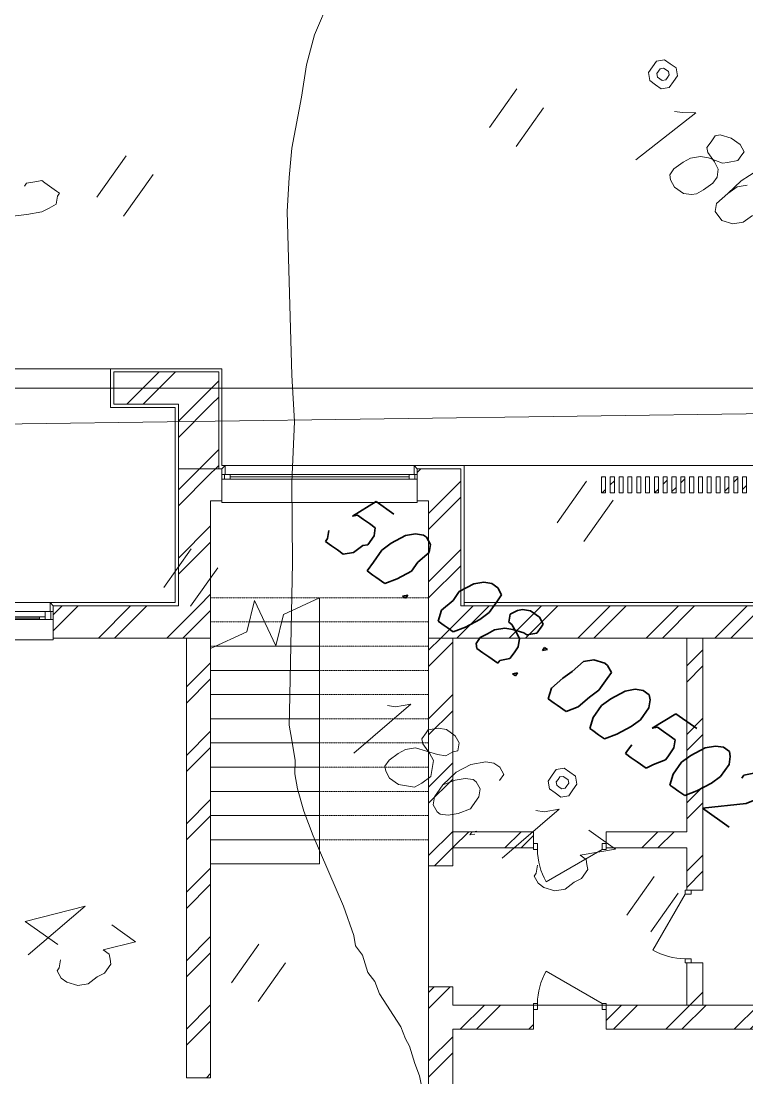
# Model space of a CAD drawing. Header units: millimetres. Extents: x -45570 to 57695, y -24100 to 57483.
# Drawn here: x 7352 to 16344, y 8148 to 21249 of the extents above; entities that cross this region are included whole.
import ezdxf

# ---------------------------------------------------------------- set-up
doc = ezdxf.new("R2010")
doc.units = ezdxf.units.MM
doc.linetypes.add('Осевая 12-2-2', pattern=[16, 12, -2, 0, -2])
doc.linetypes.add('Пунктир 2-1_5', pattern=[3.5, 2, -1.5])
for name, color, linetype, lineweight in [('A-DOOR', 8, 'Continuous', 9), ('A-FLOR', 8, 'Continuous', 9), ('A-GLAZ', 8, 'Continuous', 9), ('A-WALL', 8, 'Continuous', 18), ('A-WALL-PATT', 8, 'Continuous', 9), ('S-GRID', 8, 'Continuous', 9), ('S-STRS', 8, 'Continuous', 9), ('НВК_ГП', 8, 'Continuous', 18), ('НВК_граница', 6, 'Continuous', 35), ('НВК_топо', 9, 'Continuous', 9)]:
    doc.layers.add(name, color=color, linetype=linetype, lineweight=lineweight)
pattern_1 = [(45, (0, 0), (-424.264, 424.264), []), (45, (0, 200), (-424.264, 424.264), [])]

# ---------------------------------------------------------------- blocks, each defined once
blk = doc.blocks.new('ТОПО')
at = {"layer": 'НВК_граница'}
for p, q in [((11749, 15293), (11457, 15113)), ((11970, 15137), (11749, 15293)), ((11457, 15113), (11519, 15124)), ((11519, 15124), (11593, 15072)), ((11593, 15072), (11667, 15020)), ((11667, 15020), (11740, 14968)), ((11740, 14968), (11725, 14868)), ((11123, 14797), (11149, 14834)), ((11149, 14834), (11164, 14934)), ((11725, 14868), (11647, 14758)), ((12113, 14870), (11935, 14775)), ((12238, 14891), (12113, 14870)), ((12338, 14876), (12238, 14891)), ((12375, 14850), (12338, 14876)), ((12422, 14761), (12375, 14850)), ((11196, 14745), (11123, 14797)), ((11270, 14693), (11196, 14745)), ((11343, 14641), (11270, 14693)), ((11584, 14747), (11469, 14663)), ((11647, 14758), (11584, 14747)), ((11820, 14691), (11716, 14543)), ((11935, 14775), (11820, 14691)), ((12407, 14662), (12422, 14761)), ((11469, 14663), (11343, 14641)), ((11716, 14543), (11638, 14433)), ((12266, 14541), (12407, 14662)), ((11638, 14433), (11711, 14381)), ((12010, 14335), (12188, 14430)), ((12188, 14430), (12266, 14541)), ((11711, 14381), (11748, 14355)), ((11748, 14355), (11859, 14277)), ((11859, 14277), (12010, 14335)), ((13084, 14293), (12959, 14271)), ((13184, 14277), (13084, 14293)), ((12781, 14176), (12703, 14066)), ((12959, 14271), (12781, 14176)), ((13258, 14225), (13184, 14277)), ((13305, 14137), (13258, 14225)), ((12142, 14131), (12079, 14121)), ((12079, 14121), (12116, 14095)), ((12116, 14095), (12142, 14131)), ((12703, 14066), (12562, 13945)), ((13149, 13916), (13253, 14063)), ((13253, 14063), (13305, 14137)), ((12562, 13945), (12521, 13808)), ((13034, 13831), (13149, 13916)), ((13411, 13896), (13396, 13796)), ((13500, 13944), (13411, 13896)), ((13563, 13954), (13500, 13944)), ((13662, 13939), (13563, 13954)), ((13773, 13861), (13662, 13939)), ((12521, 13808), (12594, 13756)), ((12594, 13756), (12631, 13730)), ((12856, 13736), (13034, 13831)), ((13396, 13796), (13433, 13770)), ((13433, 13770), (13480, 13681)), ((13820, 13772), (13773, 13861)), ((13794, 13735), (13820, 13772)), ((12631, 13730), (12705, 13678)), ((12705, 13678), (12856, 13736)), ((13040, 13606), (13129, 13654)), ((13129, 13654), (13218, 13701)), ((13218, 13701), (13344, 13723)), ((13344, 13723), (13443, 13707)), ((13443, 13707), (13580, 13666)), ((13480, 13681), (13528, 13593)), ((13580, 13666), (13617, 13640)), ((13617, 13640), (13742, 13662)), ((13742, 13662), (13794, 13735)), ((12988, 13533), (13040, 13606)), ((12999, 13470), (12988, 13533)), ((13528, 13593), (13512, 13493)), ((13073, 13418), (12999, 13470)), ((13146, 13366), (13073, 13418)), ((13257, 13288), (13146, 13366)), ((13460, 13419), (13408, 13346)), ((13512, 13493), (13460, 13419)), ((13837, 13484), (13811, 13447)), ((13811, 13447), (13874, 13458)), ((13874, 13458), (13837, 13484)), ((13283, 13324), (13257, 13288)), ((13408, 13346), (13283, 13324)), ((14320, 13308), (14179, 13187)), ((14446, 13329), (14320, 13308)), ((14582, 13288), (14446, 13329)), ((14619, 13262), (14582, 13288)), ((14666, 13173), (14619, 13262)), ((13503, 13168), (13441, 13157)), ((13441, 13157), (13477, 13131)), ((13477, 13131), (13503, 13168)), ((14064, 13102), (13923, 12981)), ((14179, 13187), (14064, 13102)), ((14614, 13100), (14666, 13173)), ((13923, 12981), (13882, 12845)), ((14510, 12953), (14614, 13100)), ((13882, 12845), (13956, 12793)), ((14254, 12747), (14395, 12868)), ((14395, 12868), (14510, 12953)), ((14657, 12848), (14543, 12764)), ((14835, 12943), (14657, 12848)), ((14961, 12965), (14835, 12943)), ((15060, 12950), (14961, 12965)), ((15134, 12898), (15060, 12950)), ((15145, 12835), (15134, 12898)), ((13956, 12793), (13992, 12767)), ((13992, 12767), (14103, 12689)), ((14103, 12689), (14254, 12747)), ((14543, 12764), (14438, 12617)), ((15025, 12588), (15129, 12735)), ((15129, 12735), (15145, 12835)), ((14438, 12617), (14397, 12480)), ((14910, 12504), (15025, 12588)), ((15465, 12663), (15172, 12484)), ((15723, 12481), (15465, 12663)), ((14397, 12480), (14434, 12454)), ((14434, 12454), (14507, 12402)), ((14733, 12409), (14910, 12504)), ((15172, 12484), (15235, 12495)), ((15235, 12495), (15309, 12443)), ((14507, 12402), (14581, 12350)), ((14581, 12350), (14733, 12409)), ((15309, 12443), (15382, 12391)), ((15382, 12391), (15456, 12338)), ((15456, 12338), (15441, 12239)), ((14839, 12168), (14865, 12205)), ((14865, 12205), (14917, 12278)), ((15441, 12239), (15363, 12129)), ((15828, 12241), (15651, 12146)), ((15954, 12262), (15828, 12241)), ((16054, 12247), (15954, 12262)), ((16127, 12195), (16054, 12247)), ((16138, 12132), (16127, 12195)), ((14912, 12116), (14839, 12168)), ((14986, 12064), (14912, 12116)), ((15096, 11986), (14986, 12064)), ((15337, 12092), (15185, 12033)), ((15363, 12129), (15337, 12092)), ((15536, 12061), (15432, 11914)), ((15651, 12146), (15536, 12061)), ((16123, 12032), (16138, 12132)), ((15185, 12033), (15096, 11986)), ((16019, 11885), (16123, 12032)), ((16307, 11902), (16432, 11924)), ((15432, 11914), (15390, 11778)), ((15726, 11706), (15904, 11801)), ((15904, 11801), (16019, 11885)), ((16281, 11865), (16307, 11902)), ((15390, 11778), (15427, 11752)), ((15427, 11752), (15501, 11699)), ((15501, 11699), (15574, 11647)), ((15574, 11647), (15726, 11706)), ((16335, 11551), (15795, 11491)), ((16486, 11610), (16335, 11551)), ((15795, 11491), (16126, 11257))]:
    blk.add_line(p, q, dxfattribs=at)
at = {"layer": 'НВК_топо'}
for p, q in [((10985, 21079), (11239, 21672)), ((10887, 20706), (10985, 21079)), ((10826, 20308), (10887, 20706)), ((10708, 19673), (10826, 20308)), ((13154, 19931), (13492, 20409)), ((13485, 19696), (13823, 20174)), ((15710, 20110), (14968, 19530)), ((15448, 20129), (15547, 20114)), ((15547, 20114), (15710, 20110)), ((15952, 19828), (15900, 19754)), ((16015, 19838), (15952, 19828)), ((16151, 19797), (16015, 19838)), ((16262, 19719), (16151, 19797)), ((10673, 19312), (10708, 19673)), ((15900, 19754), (15848, 19681)), ((15848, 19681), (15859, 19618)), ((16309, 19630), (16262, 19719)), ((8290, 19065), (8655, 19580)), ((15555, 19501), (15644, 19549)), ((15644, 19549), (15770, 19570)), ((15770, 19570), (15869, 19555)), ((15859, 19618), (15943, 19503)), ((15869, 19555), (16043, 19488)), ((16231, 19520), (16283, 19593)), ((16283, 19593), (16309, 19630)), ((15388, 19343), (15440, 19417)), ((15440, 19417), (15555, 19501)), ((15943, 19503), (15990, 19414)), ((15990, 19414), (15975, 19314)), ((16043, 19488), (16105, 19498)), ((16105, 19498), (16231, 19520)), ((16478, 19400), (16274, 19269)), ((7420, 19240), (7545, 19261)), ((7545, 19261), (7608, 19272)), ((7608, 19272), (7645, 19246)), ((8621, 18831), (8986, 19346)), ((10649, 18887), (10673, 19312)), ((15399, 19280), (15388, 19343)), ((15447, 19191), (15399, 19280)), ((15975, 19314), (15923, 19241)), ((16274, 19269), (16107, 19111)), ((7394, 19203), (7420, 19240)), ((7645, 19246), (7792, 19142)), ((7792, 19142), (7829, 19116)), ((15557, 19113), (15447, 19191)), ((15808, 19156), (15719, 19109)), ((15923, 19241), (15808, 19156)), ((16222, 19195), (16107, 19111)), ((16348, 19216), (16222, 19195)), ((7803, 19079), (7788, 18979)), ((7829, 19116), (7803, 19079)), ((15657, 19098), (15557, 19113)), ((15719, 19109), (15657, 19098)), ((16107, 19111), (15966, 18989)), ((7610, 18884), (7421, 18852)), ((7699, 18932), (7610, 18884)), ((7788, 18979), (7699, 18932)), ((10705, 16860), (10649, 18887)), ((15966, 18989), (15951, 18890)), ((15951, 18890), (16035, 18775)), ((7421, 18852), (6819, 18781)), ((16035, 18775), (16172, 18734)), ((16172, 18734), (16297, 18755)), ((16297, 18755), (16412, 18839)), ((10722, 16572), (10705, 16860)), ((10739, 16284), (10722, 16572)), ((-2296, 16121), (24638, 16497)), ((10706, 15534), (10739, 16284)), ((10715, 14534), (10706, 15534)), ((13993, 15030), (14357, 15545)), ((14324, 14796), (14688, 15311)), ((9119, 14228), (9457, 14706)), ((9450, 13994), (9788, 14472)), ((10676, 12684), (10715, 14534)), ((12180, 12780), (11475, 12174)), ((11891, 12763), (11991, 12747)), ((11991, 12747), (12180, 12780)), ((10672, 12522), (10676, 12684)), ((10704, 12333), (10672, 12522)), ((12396, 12461), (12370, 12424)), ((12521, 12483), (12396, 12461)), ((12621, 12467), (12521, 12483)), ((12731, 12389), (12621, 12467)), ((10747, 12082), (10704, 12333)), ((12370, 12424), (12318, 12351)), ((12318, 12351), (12328, 12288)), ((12779, 12300), (12731, 12389)), ((12025, 12171), (12114, 12219)), ((12114, 12219), (12240, 12240)), ((12240, 12240), (12376, 12199)), ((12328, 12288), (12413, 12173)), ((12376, 12199), (12512, 12158)), ((12612, 12142), (12701, 12190)), ((12701, 12190), (12764, 12201)), ((12764, 12201), (12779, 12300)), ((10743, 11919), (10747, 12082)), ((11858, 12013), (11910, 12087)), ((11910, 12087), (12025, 12171)), ((12413, 12173), (12460, 12084)), ((12460, 12084), (12445, 11985)), ((12512, 12158), (12612, 12142)), ((13110, 12066), (12922, 12034)), ((13210, 12051), (13110, 12066)), ((11869, 11951), (11858, 12013)), ((11916, 11862), (11869, 11951)), ((12445, 11985), (12430, 11885)), ((12744, 11939), (12577, 11781)), ((12922, 12034), (12744, 11939)), ((13283, 11999), (13210, 12051)), ((13331, 11910), (13283, 11999)), ((10775, 11731), (10743, 11919)), ((12027, 11784), (11916, 11862)), ((12315, 11801), (12226, 11753)), ((12430, 11885), (12315, 11801)), ((12729, 11839), (12577, 11781)), ((12854, 11861), (12729, 11839)), ((12954, 11845), (12854, 11861)), ((12991, 11819), (12954, 11845)), ((13038, 11730), (12991, 11819)), ((13279, 11836), (13331, 11910)), ((10855, 11454), (10775, 11731)), ((12126, 11768), (12027, 11784)), ((12226, 11753), (12126, 11768)), ((12577, 11781), (12473, 11634)), ((13023, 11631), (13038, 11730)), ((12473, 11634), (12458, 11534)), ((12458, 11534), (12505, 11445)), ((12945, 11520), (13023, 11631)), ((10913, 11302), (10855, 11454)), ((12505, 11445), (12542, 11419)), ((12542, 11419), (12641, 11404)), ((12641, 11404), (12767, 11425)), ((12767, 11425), (12919, 11484)), ((12919, 11484), (12945, 11520)), ((14019, 11478), (13314, 10872)), ((13731, 11461), (13831, 11446)), ((13831, 11446), (14019, 11478)), ((10971, 11150), (10913, 11302)), ((11347, 10277), (10971, 11150)), ((12936, 11196), (12910, 11159)), ((12910, 11159), (12973, 11170)), ((12999, 11206), (12936, 11196)), ((14387, 11218), (14718, 10983)), ((14718, 10983), (14278, 10908)), ((14278, 10908), (14352, 10856)), ((13734, 10686), (13750, 10785)), ((14352, 10856), (14363, 10793)), ((14363, 10793), (14373, 10730)), ((13708, 10649), (13734, 10686)), ((13756, 10560), (13708, 10649)), ((14295, 10620), (14206, 10573)), ((14373, 10730), (14295, 10620)), ((14858, 10167), (15196, 10645)), ((13830, 10508), (13756, 10560)), ((13966, 10467), (13830, 10508)), ((14092, 10488), (13966, 10467)), ((14206, 10573), (14092, 10488)), ((15152, 9958), (15491, 10437)), ((8146, 10278), (7403, 10086)), ((7441, 9673), (8146, 10278)), ((11474, 9911), (11347, 10277)), ((7403, 10086), (7807, 9800)), ((8477, 10044), (8771, 9836)), ((8771, 9836), (8368, 9735)), ((11496, 9785), (11474, 9911)), ((8368, 9735), (8442, 9682)), ((9958, 9328), (10296, 9806)), ((11580, 9670), (11496, 9785)), ((7824, 9512), (7840, 9612)), ((8442, 9682), (8453, 9620)), ((8453, 9620), (8463, 9557)), ((10289, 9093), (10627, 9572)), ((11649, 9456), (11580, 9670)), ((7798, 9475), (7824, 9512)), ((7846, 9386), (7798, 9475)), ((8385, 9446), (8296, 9399)), ((8463, 9557), (8385, 9446)), ((11734, 9341), (11649, 9456)), ((7920, 9334), (7846, 9386)), ((8056, 9293), (7920, 9334)), ((8182, 9315), (8056, 9293)), ((8296, 9399), (8182, 9315)), ((11792, 9189), (11734, 9341)), ((12056, 8782), (11792, 9189)), ((12114, 8630), (12056, 8782)), ((12162, 8541), (12114, 8630)), ((12231, 8327), (12162, 8541)), ((12289, 8175), (12231, 8327)), ((12311, 8049), (12289, 8175))]:
    blk.add_line(p, q, dxfattribs=at)
for points in [[(15395, 20718), (15324, 20769), (15226, 20752), (15175, 20681)], [(15433, 20499), (15483, 20570), (15466, 20668), (15395, 20718)], [(15175, 20681), (15125, 20610), (15142, 20511), (15213, 20461)], [(15249, 20629), (15227, 20598), (15235, 20556), (15265, 20535)], [(15343, 20645), (15313, 20666), (15271, 20659), (15249, 20629)], [(15359, 20551), (15381, 20581), (15374, 20623), (15343, 20645)], [(15213, 20461), (15284, 20411), (15383, 20427), (15433, 20499)], [(15265, 20535), (15296, 20513), (15338, 20520), (15359, 20551)], [(14151, 11937), (14080, 11987), (13981, 11971), (13931, 11899)], [(14188, 11717), (14239, 11788), (14222, 11887), (14151, 11937)], [(13931, 11899), (13880, 11828), (13897, 11730), (13968, 11680)], [(14004, 11847), (13983, 11817), (13990, 11775), (14020, 11753)], [(14099, 11864), (14068, 11885), (14026, 11878), (14004, 11847)], [(14115, 11769), (14136, 11800), (14129, 11842), (14099, 11864)], [(13968, 11680), (14040, 11629), (14138, 11646), (14188, 11717)], [(14020, 11753), (14051, 11732), (14093, 11739), (14115, 11769)]]:
    blk.add_lwpolyline(points, dxfattribs=at)
blk = doc.blocks.new('INT 19 Дверь межкомнатная одностворчатая - 900 х 2370 _800_ Глухое Л-НАР-1569038-ГП')
at = {"layer": 'A-DOOR', "lineweight": 18}
blk.add_line((400, 170), (-293, 570), dxfattribs=at)
at = {"layer": 'A-DOOR'}
for p, q in [((-400, 170), (-450, 170)), ((-450, 170), (-450, 95)), ((-400, 95), (-400, 170)), ((400, 95), (400, 170)), ((400, 170), (450, 170)), ((450, 170), (450, 95)), ((-450, 95), (-400, 95)), ((450, 95), (400, 95))]:
    blk.add_line(p, q, dxfattribs=at)
blk.add_arc((400, 170), 800, 150, 180, dxfattribs=at)
blk = doc.blocks.new('INT 19 Дверь межкомнатная одностворчатая - 900 х 2370 _800_ Глухое Л-НАР-1569067-ГП')
at = {"layer": 'A-DOOR', "lineweight": 18}
blk.add_line((400, 120), (-293, 520), dxfattribs=at)
at = {"layer": 'A-DOOR'}
for p, q in [((-400, 120), (-450, 120)), ((-450, 120), (-450, 45)), ((-450, 45), (-400, 45)), ((-400, 45), (-400, 120)), ((400, 45), (400, 120)), ((400, 120), (450, 120)), ((450, 45), (400, 45)), ((450, 120), (450, 45))]:
    blk.add_line(p, q, dxfattribs=at)
blk.add_arc((400, 120), 800, 150, 180, dxfattribs=at)
blk = doc.blocks.new('INT 20 Окно Прямоугольник 1ст - Ок-лестница 2420мм-1568873-ГП')
at = {"layer": 'A-GLAZ'}
for p, q in [((-1170, 240), (-1210, 200)), ((-1210, 200), (-1210, 130)), ((1170, 240), (-1170, 240)), ((1210, 200), (1170, 240)), ((1210, 130), (1210, 200)), ((-1210, 130), (-1110, 130)), ((-1180, 130), (-1210, 130)), ((-1210, 130), (-1210, 70)), ((-1210, 70), (-1180, 70)), ((-1110, 70), (-1210, 70)), ((-1210, 70), (-1210, -200)), ((-1180, 70), (-1180, 130)), ((-1110, 130), (-1180, 130)), ((-1180, 130), (-1180, 70)), ((-1180, 70), (-1110, 70)), ((1110, 130), (1210, 130)), ((1180, 130), (1110, 130)), ((1210, 70), (1110, 70)), ((1110, 70), (1180, 70)), ((1210, 130), (1180, 130)), ((1180, 130), (1180, 70)), ((1180, 70), (1180, 130)), ((1180, 70), (1210, 70)), ((1210, 70), (1210, 130)), ((1210, -200), (1210, 70)), ((-1210, -200), (-1210, -220)), ((-1210, -220), (1210, -220)), ((1210, -220), (1210, -200))]:
    blk.add_line(p, q, dxfattribs=at)
blk = doc.blocks.new('INT 20 Откосы окон снаружи Прямоугольник - INT 20 Откосы окон снаружи Прямоугольник-1566588-ГП')
at = {"layer": 'A-WALL', "lineweight": 18}
for p, q in [((-1187, 30), (-1187, -80)), ((1153, -80), (1153, 30))]:
    blk.add_line(p, q, dxfattribs=at)
blk = doc.blocks.new('INT 20 Окно раздвижное 3ст - INT 20 Окно раздвижное 3ст 4200-3000-1568881-ГП')
at = {"layer": 'A-GLAZ'}
for p, q in [((2960, 240), (-2960, 240)), ((-3000, 130), (-2900, 130)), ((-2970, 130), (-3000, 130)), ((-3000, 30), (-2970, 30)), ((920, 30), (-3000, 30)), ((-2970, 30), (-2970, 130)), ((-2900, 130), (-2970, 130)), ((-2970, 130), (-2970, 30)), ((-2900, 130), (-2970, 130)), ((-2970, 130), (-2970, 30)), ((-2970, 30), (920, 30)), ((-2970, 30), (-2900, 30)), ((-2830, 130), (-2900, 130)), ((-2900, 130), (-2900, 97)), ((-2900, 97), (-2830, 97)), ((-2900, 30), (-2900, 97)), ((-2830, 97), (-2830, 130)), ((-990, 130), (-2830, 130)), ((-2830, 130), (-2830, 97)), ((-2830, 113), (-990, 113)), ((-2830, 97), (-990, 97)), ((-920, 130), (-990, 130)), ((-990, 130), (-990, 97)), ((-990, 97), (-990, 130)), ((-920, 97), (-990, 97)), ((-990, 97), (-990, 63)), ((-990, 97), (-920, 97)), ((-990, 63), (-920, 63)), ((-920, 97), (-920, 130)), ((-920, 130), (3000, 130)), ((2970, 130), (-920, 130)), ((-920, 63), (-920, 97)), ((920, 97), (-920, 97)), ((-920, 97), (-920, 63)), ((-920, 80), (920, 80)), ((-920, 63), (920, 63)), ((990, 97), (920, 97)), ((920, 97), (920, 63)), ((920, 63), (920, 97)), ((920, 63), (990, 63)), ((990, 63), (920, 63)), ((920, 63), (920, 30)), ((920, 30), (990, 30)), ((990, 63), (990, 97)), ((990, 30), (990, 63)), ((2830, 63), (990, 63)), ((990, 63), (990, 30)), ((990, 47), (2830, 47)), ((990, 30), (2830, 30)), ((2900, 63), (2830, 63)), ((2830, 63), (2830, 30)), ((2830, 30), (2830, 63)), ((2830, 30), (2900, 30)), ((2900, 130), (2900, 63)), ((2970, 130), (2900, 130)), ((2900, 30), (2900, 63)), ((3000, 30), (2900, 30)), ((2900, 30), (2970, 30)), ((2900, 30), (2970, 30)), ((3000, 130), (2970, 130)), ((2970, 130), (2970, 30)), ((2970, 30), (2970, 130)), ((2970, 30), (2970, 130)), ((2970, 30), (3000, 30)), ((-3000, -200), (-3000, -220)), ((-3000, -220), (3000, -220)), ((1850, -240), (1880, -210)), ((1850, -240), (1880, -270)), ((1850, -240), (1970, -240)), ((3000, -220), (3000, -200))]:
    blk.add_line(p, q, dxfattribs=at)
blk = doc.blocks.new('INT 20 Откосы окон снаружи Прямоугольник - INT 20 Откосы окон снаружи Прямоугольник-1566591-ГП')
at = {"layer": 'A-WALL', "lineweight": 18}
for p, q in [((-2977, 30), (-2977, -80)), ((2943, -80), (2943, 30))]:
    blk.add_line(p, q, dxfattribs=at)
blk = doc.blocks.new('INT 20 Откосы окон снаружи Прямоугольник - INT 20 Откосы окон снаружи Прямоугольник-1566600-ГП')
at = {"layer": 'A-WALL', "lineweight": 18}
for p, q in [((-1187, 30), (-1187, -80)), ((1153, -80), (1153, 30))]:
    blk.add_line(p, q, dxfattribs=at)
blk = doc.blocks.new('INT 20 Стекло - Стекло-1566589-ГП')
at = {"layer": 'A-GLAZ'}
for p, q in [((1820, 30), (-400, 30)), ((-400, 30), (-400, -30)), ((-400, 0), (1820, 0)), ((1820, -30), (1820, 30)), ((-400, -30), (1820, -30))]:
    blk.add_line(p, q, dxfattribs=at)
blk = doc.blocks.new('INT 19 Дверь межкомнатная одностворчатая - 900 х 2370 _800_ Глухое П-НАР-1569071-ГП')
at = {"layer": 'A-DOOR', "lineweight": 18}
blk.add_line((-400, 120), (293, 520), dxfattribs=at)
at = {"layer": 'A-DOOR'}
for p, q in [((-400, 120), (-450, 120)), ((-450, 120), (-450, 45)), ((-450, 45), (-400, 45)), ((-400, 45), (-400, 120)), ((400, 45), (400, 120)), ((400, 120), (450, 120)), ((450, 45), (400, 45)), ((450, 120), (450, 45))]:
    blk.add_line(p, q, dxfattribs=at)
blk.add_arc((-400, 120), 800, 360, 30, dxfattribs=at)
blk = doc.blocks.new('ГП01')
at = {"layer": 'A-WALL-PATT', "lineweight": 9}
h = blk.add_hatch(dxfattribs=at)
h.set_pattern_fill('FP_2', color=256, style=0, pattern_type=2)
h.set_pattern_definition(pattern_1)
h.paths.add_polyline_path([(11468, 21173), (11968, 21173), (11968, 21573), (10668, 21573), (10668, 21173), (11074, 21173)])
h = blk.add_hatch(dxfattribs=at)
h.set_pattern_fill('FP_2', color=256, style=0, pattern_type=2)
h.set_pattern_definition(pattern_1)
h.paths.add_polyline_path([(11968, 20373), (11968, 21173), (11468, 21173), (11468, 20373), (11924, 20373)])
h = blk.add_hatch(dxfattribs=at)
h.set_pattern_fill('FP_2', color=256, style=0, pattern_type=2)
h.set_pattern_definition(pattern_1)
h.paths.add_polyline_path([(11468, 18673), (11868, 18673), (11868, 20373), (11468, 20373), (11468, 19413)])
h = blk.add_hatch(dxfattribs=at)
h.set_pattern_fill('FP_2', color=256, style=0, pattern_type=2)
h.set_pattern_definition(pattern_1)
h.paths.add_polyline_path([(14568, 19973), (14968, 19973), (14968, 20373), (14428, 20373), (14428, 19973), (14475, 19973)])
h.paths.add_polyline_path([(12008, 19973), (12008, 20373), (11868, 20373), (11868, 19973), (11924, 19973)])
h = blk.add_hatch(dxfattribs=at)
h.set_pattern_fill('FP_2', color=256, style=0, pattern_type=2)
h.set_pattern_definition(pattern_1)
h.paths.add_polyline_path([(16711, 20073), (16761, 20073), (16761, 20273), (16711, 20273)])
h = blk.add_hatch(dxfattribs=at)
h.set_pattern_fill('FP_2', color=256, style=0, pattern_type=2)
h.set_pattern_definition(pattern_1)
h.paths.add_polyline_path([(16820, 20073), (16870, 20073), (16870, 20273), (16820, 20273)])
h = blk.add_hatch(dxfattribs=at)
h.set_pattern_fill('FP_2', color=256, style=0, pattern_type=2)
h.set_pattern_definition(pattern_1)
h.paths.add_polyline_path([(17366, 20073), (17416, 20073), (17416, 20273), (17366, 20273)])
h = blk.add_hatch(dxfattribs=at)
h.set_pattern_fill('FP_2', color=256, style=0, pattern_type=2)
h.set_pattern_definition(pattern_1)
h.paths.add_polyline_path([(17475, 20073), (17525, 20073), (17525, 20273), (17475, 20273)])
h = blk.add_hatch(dxfattribs=at)
h.set_pattern_fill('FP_2', color=256, style=0, pattern_type=2)
h.set_pattern_definition(pattern_1)
h.paths.add_polyline_path([(17584, 20073), (17634, 20073), (17634, 20273), (17584, 20273)])
h = blk.add_hatch(dxfattribs=at)
h.set_pattern_fill('FP_2', color=256, style=0, pattern_type=2)
h.set_pattern_definition(pattern_1)
h.paths.add_polyline_path([(17693, 20073), (17743, 20073), (17743, 20273), (17693, 20273)])
h = blk.add_hatch(dxfattribs=at)
h.set_pattern_fill('FP_2', color=256, style=0, pattern_type=2)
h.set_pattern_definition(pattern_1)
h.paths.add_polyline_path([(18130, 20073), (18180, 20073), (18180, 20273), (18130, 20273)])
h = blk.add_hatch(dxfattribs=at)
h.set_pattern_fill('FP_2', color=256, style=0, pattern_type=2)
h.set_pattern_definition(pattern_1)
h.paths.add_polyline_path([(18239, 20073), (18289, 20073), (18289, 20273), (18239, 20273)])
h = blk.add_hatch(dxfattribs=at)
h.set_pattern_fill('FP_2', color=256, style=0, pattern_type=2)
h.set_pattern_definition(pattern_1)
h.paths.add_polyline_path([(18349, 20073), (18399, 20073), (18399, 20273), (18349, 20273)])
h = blk.add_hatch(dxfattribs=at)
h.set_pattern_fill('FP_2', color=256, style=0, pattern_type=2)
h.set_pattern_definition(pattern_1)
h.paths.add_polyline_path([(18458, 20073), (18508, 20073), (18508, 20273), (18458, 20273)])
h = blk.add_hatch(dxfattribs=at)
h.set_pattern_fill('FP_2', color=256, style=0, pattern_type=2)
h.set_pattern_definition(pattern_1)
h.paths.add_polyline_path([(14968, 18673), (14968, 19973), (14568, 19973), (14568, 18673)])
h = blk.add_hatch(dxfattribs=at)
h.set_pattern_fill('FP_2', color=256, style=0, pattern_type=2)
h.set_pattern_definition(pattern_1)
h.paths.add_polyline_path([(11568, 18273), (11868, 18273), (11868, 18673), (9918, 18673), (9918, 18273), (11074, 18273)])
h.paths.add_polyline_path([(3918, 18273), (3918, 18673), (1968, 18673), (1968, 18273), (2570, 18273)])
h = blk.add_hatch(dxfattribs=at)
h.set_pattern_fill('FP_2', color=256, style=0, pattern_type=2)
h.set_pattern_definition(pattern_1)
h.paths.add_polyline_path([(21968, 18273), (21968, 18673), (14568, 18673), (14568, 18273), (21278, 18273)])
h = blk.add_hatch(dxfattribs=at)
h.set_pattern_fill('FP_2', color=256, style=0, pattern_type=2)
h.set_pattern_definition(pattern_1)
h.paths.add_polyline_path([(11568, 5973), (11868, 5973), (11868, 7373), (11568, 7373), (11568, 6557)])
h.paths.add_polyline_path([(11868, 8273), (11868, 9573), (11568, 9573), (11568, 8273)])
h.paths.add_polyline_path([(11568, 10273), (11868, 10273), (11868, 10823), (11568, 10823)])
h.paths.add_polyline_path([(11568, 11123), (11868, 11123), (11868, 11323), (11568, 11323)])
h.paths.add_polyline_path([(11868, 12823), (11868, 18273), (11568, 18273), (11568, 12823)])
h = blk.add_hatch(dxfattribs=at)
h.set_pattern_fill('FP_2', color=256, style=0, pattern_type=2)
h.set_pattern_definition(pattern_1)
h.paths.add_polyline_path([(14868, 5973), (14868, 7373), (14568, 7373), (14568, 5973)])
h.paths.add_polyline_path([(14568, 8273), (14868, 8273), (14868, 13948), (14568, 13948), (14568, 8973)])
h.paths.add_polyline_path([(14568, 15448), (14868, 15448), (14868, 18273), (14568, 18273), (14568, 16199)])
h = blk.add_hatch(dxfattribs=at)
h.set_pattern_fill('FP_2', color=256, style=0, pattern_type=2)
h.set_pattern_definition(pattern_1)
h.paths.add_polyline_path([(17877, 13723), (17968, 13723), (17968, 14248), (17768, 14248), (17768, 13723)])
h.paths.add_polyline_path([(17877, 15148), (17968, 15148), (17968, 18273), (17768, 18273), (17768, 15148)])
h = blk.add_hatch(dxfattribs=at)
h.set_pattern_fill('FP_2', color=256, style=0, pattern_type=2)
h.set_pattern_definition(pattern_1)
h.paths.add_polyline_path([(17768, 15673), (17768, 15873), (16768, 15873), (16768, 15673)])
h.paths.add_polyline_path([(14868, 15673), (15868, 15673), (15868, 15873), (14868, 15873)])
h = blk.add_hatch(dxfattribs=at)
h.set_pattern_fill('FP_2', color=256, style=0, pattern_type=2)
h.set_pattern_definition(pattern_1)
h.paths.add_polyline_path([(21968, 13423), (21968, 13723), (16768, 13723), (16768, 13423), (21278, 13423)])
h.paths.add_polyline_path([(15868, 13423), (15868, 13723), (14868, 13723), (14868, 13423)])
at = {"layer": 'A-FLOR'}
for p, q in [((10628, 21613), (3208, 21613)), ((21128, 20413), (15008, 20413)), ((14568, 15448), (14568, 13948)), ((15868, 13723), (16768, 13723))]:
    blk.add_line(p, q, dxfattribs=at)
at = {"layer": 'A-WALL', "lineweight": 18}
for p, q in [((10628, 21613), (10628, 21133)), ((12008, 21613), (10628, 21613)), ((11968, 21573), (10668, 21573)), ((10668, 21573), (10668, 21173)), ((11968, 20373), (11968, 21573)), ((12008, 20413), (12008, 21613)), ((10628, 21133), (11428, 21133)), ((10668, 21173), (11468, 21173)), ((11428, 21133), (11428, 18713)), ((11468, 21173), (11468, 18673)), ((12008, 20373), (11468, 20373)), ((12048, 20413), (12008, 20413)), ((15008, 20413), (14388, 20413)), ((14968, 20373), (14428, 20373)), ((14968, 18673), (14968, 20373)), ((15008, 18673), (15008, 20413)), ((16711, 20273), (16711, 20073)), ((16761, 20273), (16711, 20273)), ((16761, 20073), (16761, 20273)), ((16820, 20273), (16820, 20073)), ((16870, 20273), (16820, 20273)), ((16870, 20073), (16870, 20273)), ((16929, 20273), (16929, 20073)), ((16979, 20273), (16929, 20273)), ((16979, 20073), (16979, 20273)), ((17038, 20273), (17038, 20073)), ((17088, 20273), (17038, 20273)), ((17088, 20073), (17088, 20273)), ((17148, 20273), (17148, 20073)), ((17198, 20273), (17148, 20273)), ((17198, 20073), (17198, 20273)), ((17257, 20273), (17257, 20073)), ((17307, 20273), (17257, 20273)), ((17307, 20073), (17307, 20273)), ((17366, 20273), (17366, 20073)), ((17416, 20273), (17366, 20273)), ((17416, 20073), (17416, 20273)), ((17475, 20273), (17475, 20073)), ((17525, 20273), (17475, 20273)), ((17525, 20073), (17525, 20273)), ((17584, 20273), (17584, 20073)), ((17634, 20273), (17584, 20273)), ((17634, 20073), (17634, 20273)), ((17693, 20273), (17693, 20073)), ((17743, 20273), (17693, 20273)), ((17743, 20073), (17743, 20273)), ((17803, 20273), (17803, 20073)), ((17853, 20273), (17803, 20273)), ((17853, 20073), (17853, 20273)), ((17912, 20273), (17912, 20073)), ((17962, 20273), (17912, 20273)), ((17962, 20073), (17962, 20273)), ((18021, 20273), (18021, 20073)), ((18071, 20273), (18021, 20273)), ((18071, 20073), (18071, 20273)), ((18130, 20273), (18130, 20073)), ((18180, 20273), (18130, 20273)), ((18180, 20073), (18180, 20273)), ((18239, 20273), (18239, 20073)), ((18289, 20273), (18239, 20273)), ((18289, 20073), (18289, 20273)), ((18349, 20273), (18349, 20073)), ((18399, 20273), (18349, 20273)), ((18399, 20073), (18399, 20273)), ((18458, 20273), (18458, 20073)), ((18508, 20273), (18458, 20273)), ((18508, 20073), (18508, 20273)), ((16711, 20073), (16761, 20073)), ((16820, 20073), (16870, 20073)), ((16929, 20073), (16979, 20073)), ((17038, 20073), (17088, 20073)), ((17148, 20073), (17198, 20073)), ((17257, 20073), (17307, 20073)), ((17366, 20073), (17416, 20073)), ((17475, 20073), (17525, 20073)), ((17584, 20073), (17634, 20073)), ((17693, 20073), (17743, 20073)), ((17803, 20073), (17853, 20073)), ((17912, 20073), (17962, 20073)), ((18021, 20073), (18071, 20073)), ((18130, 20073), (18180, 20073)), ((18239, 20073), (18289, 20073)), ((18349, 20073), (18399, 20073)), ((18458, 20073), (18508, 20073)), ((11868, 19973), (12008, 19973)), ((11868, 12823), (11868, 19973)), ((14428, 19973), (14568, 19973)), ((14568, 19973), (14568, 15448)), ((11428, 18713), (9878, 18713)), ((9878, 18713), (9918, 18673)), ((9918, 18673), (9918, 18273)), ((11468, 18673), (9918, 18673)), ((21968, 18673), (14968, 18673)), ((21968, 18713), (15008, 18713)), ((9918, 18273), (11868, 18273)), ((11568, 18273), (11568, 12823)), ((14568, 18273), (21968, 18273)), ((14868, 15448), (14868, 18273)), ((17768, 18273), (17768, 15873)), ((17968, 15148), (17968, 18273)), ((15868, 15873), (14868, 15873)), ((15868, 15673), (15868, 15873)), ((17768, 15873), (16768, 15873)), ((16768, 15873), (16768, 15673)), ((14868, 15673), (15868, 15673)), ((16768, 15673), (17768, 15673)), ((17768, 15673), (17768, 15148)), ((14568, 15448), (14868, 15448)), ((17768, 15148), (17968, 15148)), ((17968, 14248), (17768, 14248)), ((17768, 14248), (17768, 13723)), ((17968, 13723), (17968, 14248)), ((14568, 13948), (14568, 11123)), ((14868, 13948), (14568, 13948)), ((14868, 13723), (14868, 13948)), ((15868, 13723), (14868, 13723)), ((15868, 13423), (15868, 13723)), ((21968, 13723), (16768, 13723)), ((16768, 13723), (16768, 13423)), ((14868, 8273), (14868, 13423)), ((14868, 13423), (15868, 13423)), ((16768, 13423), (21968, 13423)), ((11568, 12823), (11868, 12823))]:
    blk.add_line(p, q, dxfattribs=at)
at = {"layer": 'S-GRID', "color": 251, "linetype": 'Осевая 12-2-2', "true_color": 0x646464}
blk.add_line((23376, 21373), (-3517, 21373), dxfattribs=at)
at = {"layer": 'S-STRS', "linetype": 'Пунктир 2-1_5'}
for p, q in [((11868, 19973), (11868, 18773)), ((12008, 19973), (11868, 19973)), ((14568, 19973), (14428, 19973)), ((14568, 18773), (14568, 19973)), ((11868, 18773), (13218, 18773)), ((11868, 18580), (11868, 18773)), ((14568, 18773), (13218, 18773)), ((13218, 18773), (13218, 15773)), ((14568, 18773), (14568, 15773)), ((11868, 18473), (12346, 18473)), ((12536, 18473), (12748, 18473)), ((14568, 18473), (13218, 18473)), ((11868, 18173), (11931, 18173)), ((14568, 18173), (13218, 18173)), ((14568, 17873), (13218, 17873)), ((14568, 17573), (13218, 17573)), ((14568, 17273), (13218, 17273)), ((14568, 16973), (13218, 16973)), ((14568, 16673), (13218, 16673)), ((14568, 16373), (13218, 16373)), ((14568, 16073), (13218, 16073)), ((14568, 15773), (13218, 15773))]:
    blk.add_line(p, q, dxfattribs=at)
at = {"layer": 'S-STRS'}
for p, q in [((12411, 18741), (12317, 18352)), ((12675, 18175), (12411, 18741)), ((13218, 18773), (12770, 18564)), ((13218, 18473), (13218, 18773)), ((12346, 18473), (12536, 18473)), ((12770, 18564), (12675, 18175)), ((12748, 18473), (13218, 18473)), ((13218, 18173), (13218, 18473)), ((12317, 18352), (11868, 18143)), ((11931, 18173), (13218, 18173)), ((13218, 17873), (13218, 18173)), ((11868, 17873), (13218, 17873)), ((13218, 17573), (13218, 17873)), ((11868, 17573), (13218, 17573)), ((13218, 17273), (13218, 17573)), ((11868, 17273), (13218, 17273)), ((13218, 16973), (13218, 17273)), ((11868, 16973), (13218, 16973)), ((13218, 16673), (13218, 16973)), ((11868, 16673), (13218, 16673)), ((13218, 16373), (13218, 16673)), ((11868, 16373), (13218, 16373)), ((13218, 16073), (13218, 16373)), ((11868, 16073), (13218, 16073)), ((13218, 15773), (13218, 16073)), ((11868, 15773), (13218, 15773)), ((13218, 15473), (13218, 15773)), ((11868, 15473), (13218, 15473))]:
    blk.add_line(p, q, dxfattribs=at)
at = {"layer": 'A-DOOR', "lineweight": 18}
for name, p, rotation in [('INT 19 Дверь межкомнатная одностворчатая - 900 х 2370 _800_ Глухое П-НАР-1569071-ГП', (16318, 15773), 180), ('INT 19 Дверь межкомнатная одностворчатая - 900 х 2370 _800_ Глухое Л-НАР-1569067-ГП', (17868, 14698), 89.9999999999999)]:
    blk.add_blockref(name, p, dxfattribs=dict(at, rotation=rotation))
blk.add_blockref('INT 19 Дверь межкомнатная одностворчатая - 900 х 2370 _800_ Глухое Л-НАР-1569038-ГП', (16318, 13573), dxfattribs=at)
at = {"layer": 'A-GLAZ'}
for name, p in [('INT 20 Окно Прямоугольник 1ст - Ок-лестница 2420мм-1568873-ГП', (13218, 20173)), ('INT 20 Стекло - Стекло-1566589-ГП', (12508, 20273)), ('INT 20 Окно раздвижное 3ст - INT 20 Окно раздвижное 3ст 4200-3000-1568881-ГП', (6918, 18473))]:
    blk.add_blockref(name, p, dxfattribs=at)
at = {"layer": 'A-WALL', "lineweight": 18}
for name, p in [('INT 20 Откосы окон снаружи Прямоугольник - INT 20 Откосы окон снаружи Прямоугольник-1566588-ГП', (13235, 20383)), ('INT 20 Откосы окон снаружи Прямоугольник - INT 20 Откосы окон снаружи Прямоугольник-1566600-ГП', (13235, 20383)), ('INT 20 Откосы окон снаружи Прямоугольник - INT 20 Откосы окон снаружи Прямоугольник-1566591-ГП', (6935, 18683))]:
    blk.add_blockref(name, p, dxfattribs=at)

msp = doc.modelspace()

# ---------------------------------------------------------------- block references
at = {"layer": 'НВК_ГП'}
msp.add_blockref('ГП01', (-2168, -4673), dxfattribs=at)
at = {"layer": 'НВК_топо'}
msp.add_blockref('ТОПО', (0, 0), dxfattribs=at)

doc.saveas('drawing.dxf')
